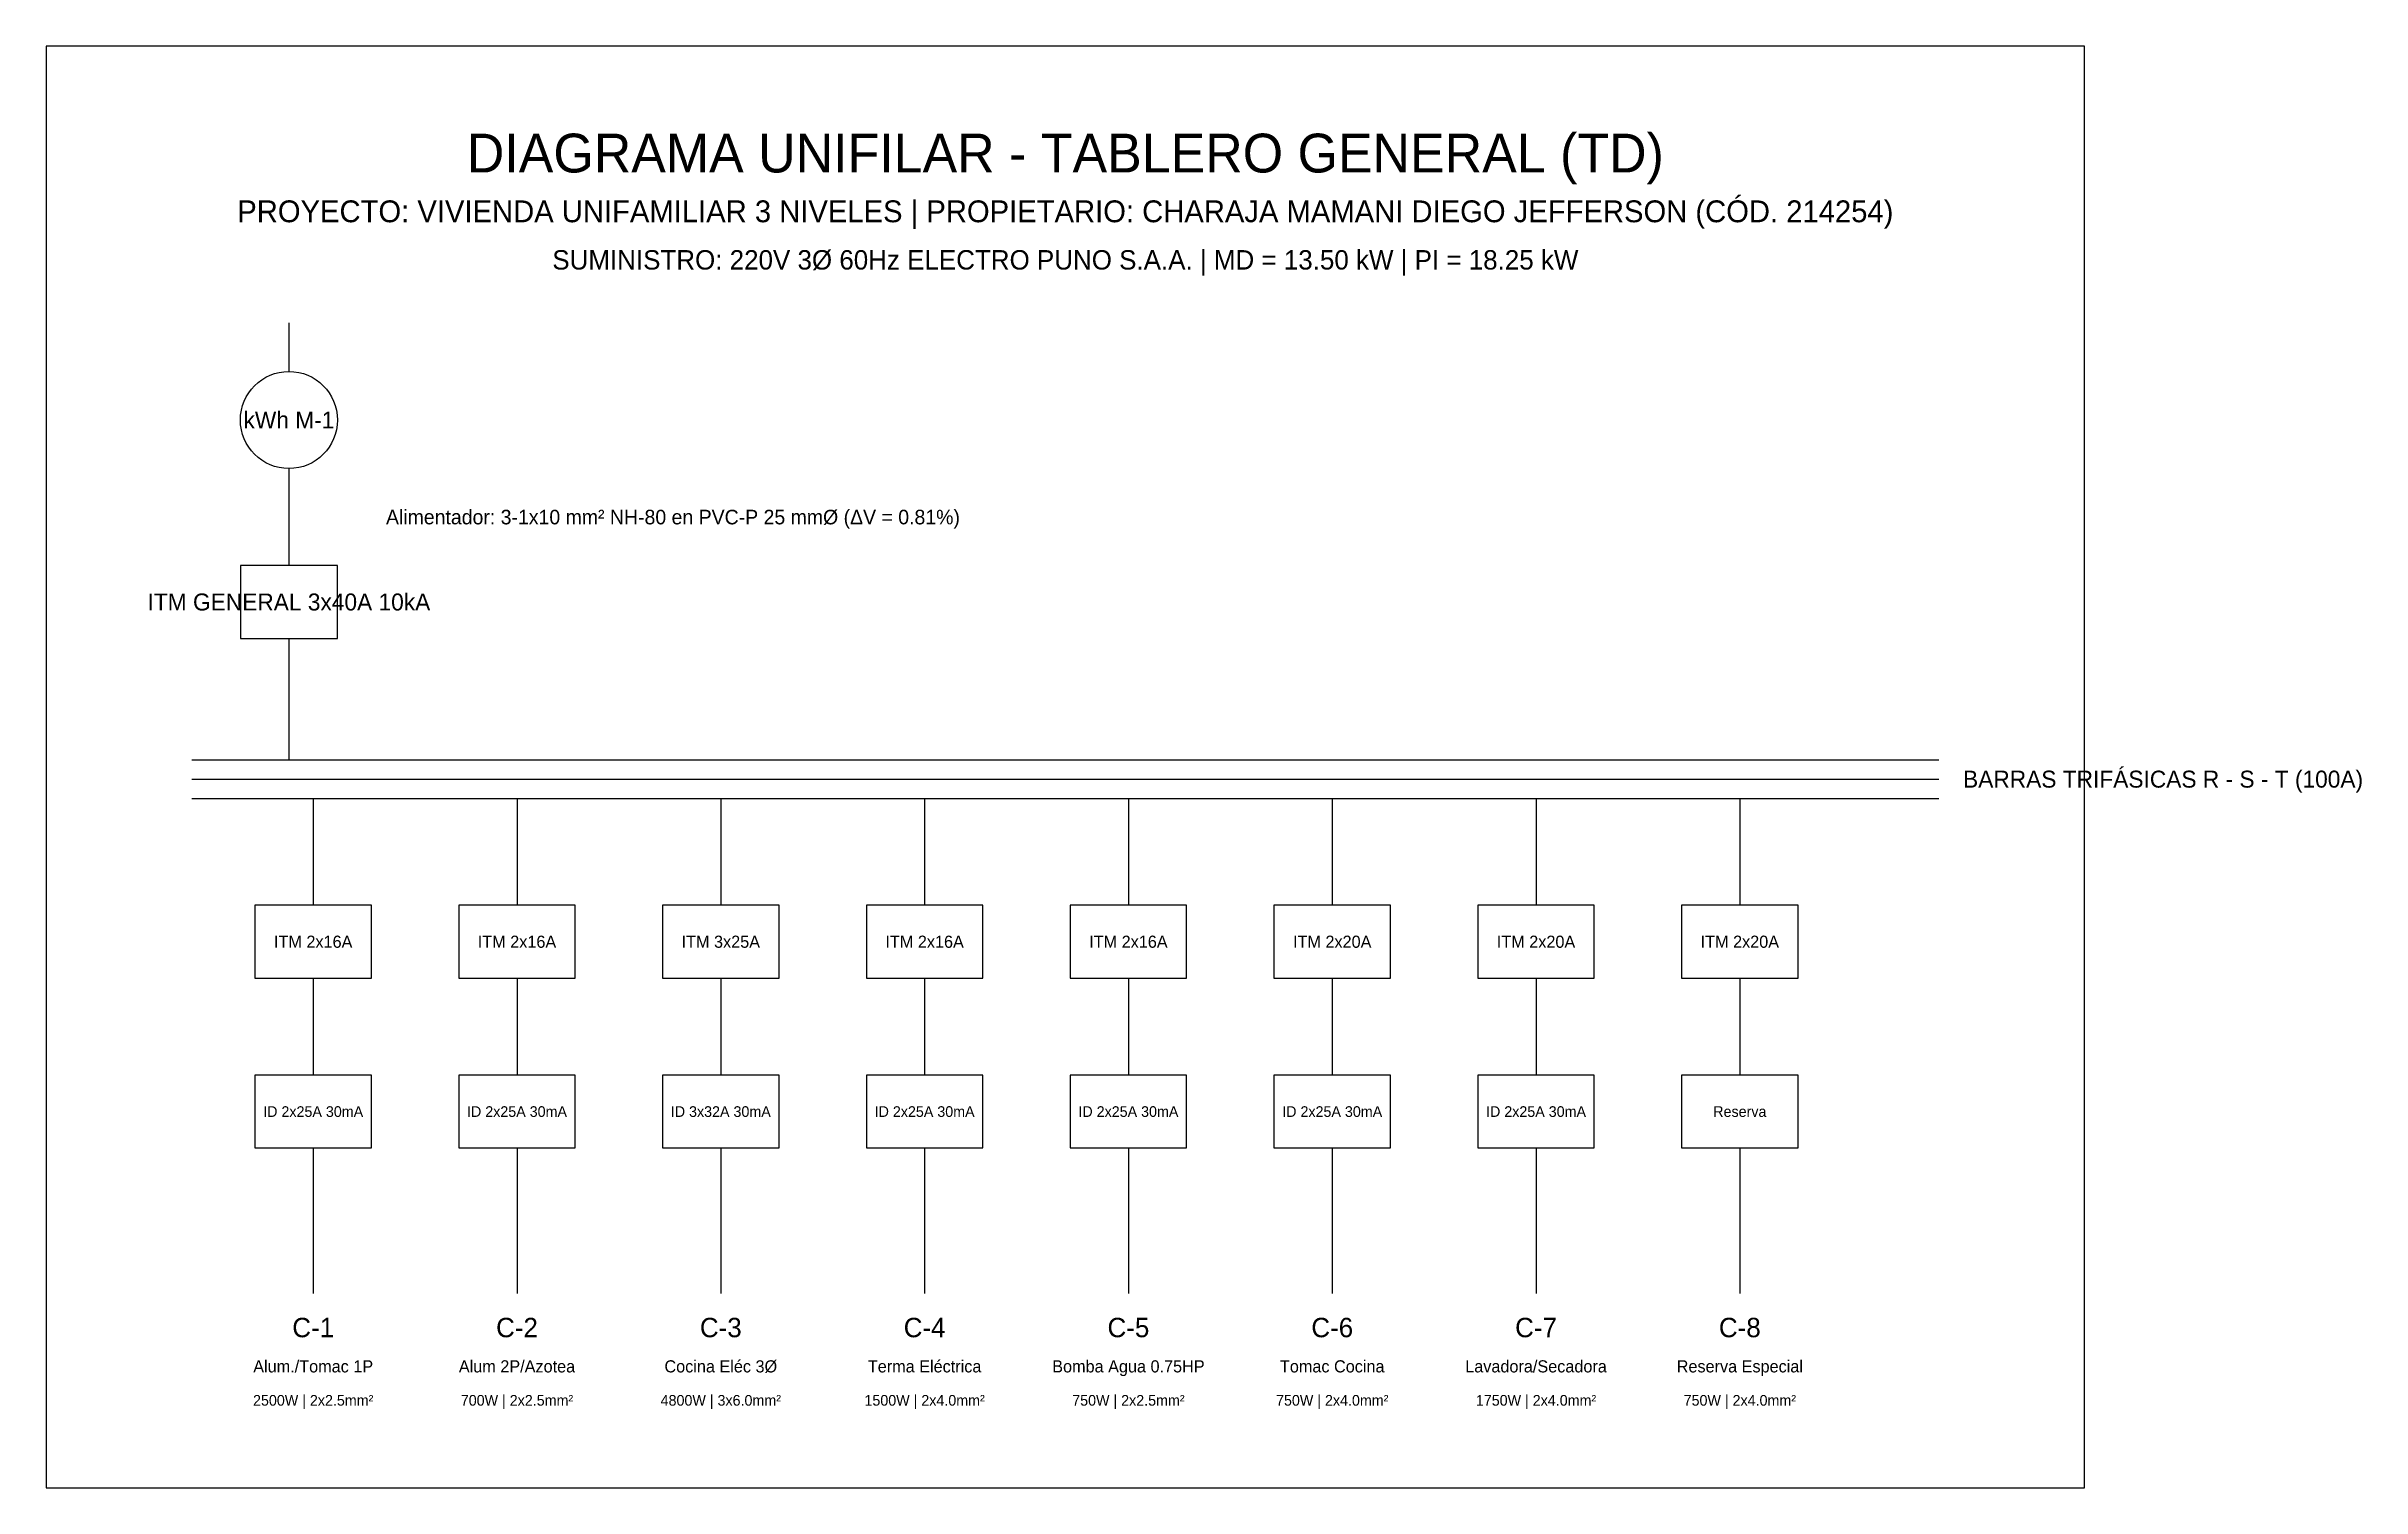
# Model space of a CAD drawing. Header units: metres. Extents: x 0 to 477, y 0 to 297.
import ezdxf
from ezdxf.enums import TextEntityAlignment as Align

# ---------------------------------------------------------------- set-up
doc = ezdxf.new("R2010")
doc.units = ezdxf.units.M
for name, color, linetype in [('UNIFILAR_LINEAS', 7, 'Continuous'), ('UNIFILAR_MARCO', 1, 'Continuous'), ('UNIFILAR_PROTECCION', 3, 'Continuous'), ('UNIFILAR_TEXTO', 7, 'Continuous')]:
    doc.layers.add(name, color=color, linetype=linetype)

msp = doc.modelspace()

# ---------------------------------------------------------------- linework, layer by layer
at = {"layer": 'UNIFILAR_LINEAS'}
for p, q in [((50, 240), (50, 230)), ((50, 210), (50, 190)), ((50, 175), (50, 150)), ((30, 150), (390, 150)), ((30, 146), (390, 146)), ((30, 142), (390, 142)), ((55, 142), (55, 120)), ((97, 142), (97, 120)), ((139, 142), (139, 120)), ((181, 142), (181, 120)), ((223, 142), (223, 120)), ((265, 142), (265, 120)), ((307, 142), (307, 120)), ((349, 142), (349, 120)), ((55, 105), (55, 85)), ((97, 105), (97, 85)), ((139, 105), (139, 85)), ((181, 105), (181, 85)), ((223, 105), (223, 85)), ((265, 105), (265, 85)), ((307, 105), (307, 85)), ((349, 105), (349, 85)), ((55, 70), (55, 40)), ((97, 70), (97, 40)), ((139, 70), (139, 40)), ((181, 70), (181, 40)), ((223, 70), (223, 40)), ((265, 70), (265, 40)), ((307, 70), (307, 40)), ((349, 70), (349, 40))]:
    msp.add_line(p, q, dxfattribs=at)
at = {"layer": 'UNIFILAR_MARCO'}
msp.add_lwpolyline([(0, 0), (420, 0), (420, 297), (0, 297), (0, 0)], dxfattribs=at)
at = {"layer": 'UNIFILAR_PROTECCION'}
for points in [[(40, 175), (60, 175), (60, 190), (40, 190), (40, 175)], [(43, 105), (67, 105), (67, 120), (43, 120), (43, 105)], [(85, 105), (109, 105), (109, 120), (85, 120), (85, 105)], [(127, 105), (151, 105), (151, 120), (127, 120), (127, 105)], [(169, 105), (193, 105), (193, 120), (169, 120), (169, 105)], [(211, 105), (235, 105), (235, 120), (211, 120), (211, 105)], [(253, 105), (277, 105), (277, 120), (253, 120), (253, 105)], [(295, 105), (319, 105), (319, 120), (295, 120), (295, 105)], [(337, 105), (361, 105), (361, 120), (337, 120), (337, 105)], [(43, 70), (67, 70), (67, 85), (43, 85), (43, 70)], [(85, 70), (109, 70), (109, 85), (85, 85), (85, 70)], [(127, 70), (151, 70), (151, 85), (127, 85), (127, 70)], [(169, 70), (193, 70), (193, 85), (169, 85), (169, 70)], [(211, 70), (235, 70), (235, 85), (211, 85), (211, 70)], [(253, 70), (277, 70), (277, 85), (253, 85), (253, 70)], [(295, 70), (319, 70), (319, 85), (295, 85), (295, 70)], [(337, 70), (361, 70), (361, 85), (337, 85), (337, 70)]]:
    msp.add_lwpolyline(points, dxfattribs=at)
msp.add_circle((50, 220), 10, dxfattribs=at)

# ---------------------------------------------------------------- texts
at = {"layer": 'UNIFILAR_TEXTO'}
for s, height, p in [('DIAGRAMA UNIFILAR - TABLERO GENERAL (TD)', 8, (210, 275)), ('PROYECTO: VIVIENDA UNIFAMILIAR 3 NIVELES | PROPIETARIO: CHARAJA MAMANI DIEGO JEFFERSON (CÓD. 214254)', 4.5, (210, 263)), ('SUMINISTRO: 220V 3Ø 60Hz ELECTRO PUNO S.A.A. | MD = 13.50 kW | PI = 18.25 kW', 4, (210, 253)), ('kWh M-1', 3.5, (50, 220)), ('ITM GENERAL 3x40A 10kA', 3.5, (50, 182.5)), ('ITM 2x16A', 2.5, (55, 112.5)), ('ITM 2x16A', 2.5, (97, 112.5)), ('ITM 3x25A', 2.5, (139, 112.5)), ('ITM 2x16A', 2.5, (181, 112.5)), ('ITM 2x16A', 2.5, (223, 112.5)), ('ITM 2x20A', 2.5, (265, 112.5)), ('ITM 2x20A', 2.5, (307, 112.5)), ('ITM 2x20A', 2.5, (349, 112.5)), ('ID 2x25A 30mA', 2.2, (55, 77.5)), ('ID 2x25A 30mA', 2.2, (97, 77.5)), ('ID 3x32A 30mA', 2.2, (139, 77.5)), ('ID 2x25A 30mA', 2.2, (181, 77.5)), ('ID 2x25A 30mA', 2.2, (223, 77.5)), ('ID 2x25A 30mA', 2.2, (265, 77.5)), ('ID 2x25A 30mA', 2.2, (307, 77.5)), ('Reserva', 2.2, (349, 77.5)), ('C-1', 4, (55, 33)), ('C-2', 4, (97, 33)), ('C-3', 4, (139, 33)), ('C-4', 4, (181, 33)), ('C-5', 4, (223, 33)), ('C-6', 4, (265, 33)), ('C-7', 4, (307, 33)), ('C-8', 4, (349, 33)), ('Alum./Tomac 1P', 2.5, (55, 25)), ('Alum 2P/Azotea', 2.5, (97, 25)), ('Cocina Eléc 3Ø', 2.5, (139, 25)), ('Terma Eléctrica', 2.5, (181, 25)), ('Bomba Agua 0.75HP', 2.5, (223, 25)), ('Tomac Cocina', 2.5, (265, 25)), ('Lavadora/Secadora', 2.5, (307, 25)), ('Reserva Especial', 2.5, (349, 25)), ('2500W | 2x2.5mm²', 2.2, (55, 18)), ('700W | 2x2.5mm²', 2.2, (97, 18)), ('4800W | 3x6.0mm²', 2.2, (139, 18)), ('1500W | 2x4.0mm²', 2.2, (181, 18)), ('750W | 2x2.5mm²', 2.2, (223, 18)), ('750W | 2x4.0mm²', 2.2, (265, 18)), ('1750W | 2x4.0mm²', 2.2, (307, 18)), ('750W | 2x4.0mm²', 2.2, (349, 18))]:
    msp.add_text(s, height=height, dxfattribs=at).set_placement(p, align=Align.MIDDLE_CENTER)
for s, height, p in [('Alimentador: 3-1x10 mm² NH-80 en PVC-P 25 mmØ (ΔV = 0.81%)', 3, (70, 200)), ('BARRAS TRIFÁSICAS R - S - T (100A)', 3.5, (395, 146))]:
    msp.add_text(s, height=height, dxfattribs=at).set_placement(p, align=Align.MIDDLE_LEFT)

doc.saveas('drawing.dxf')
